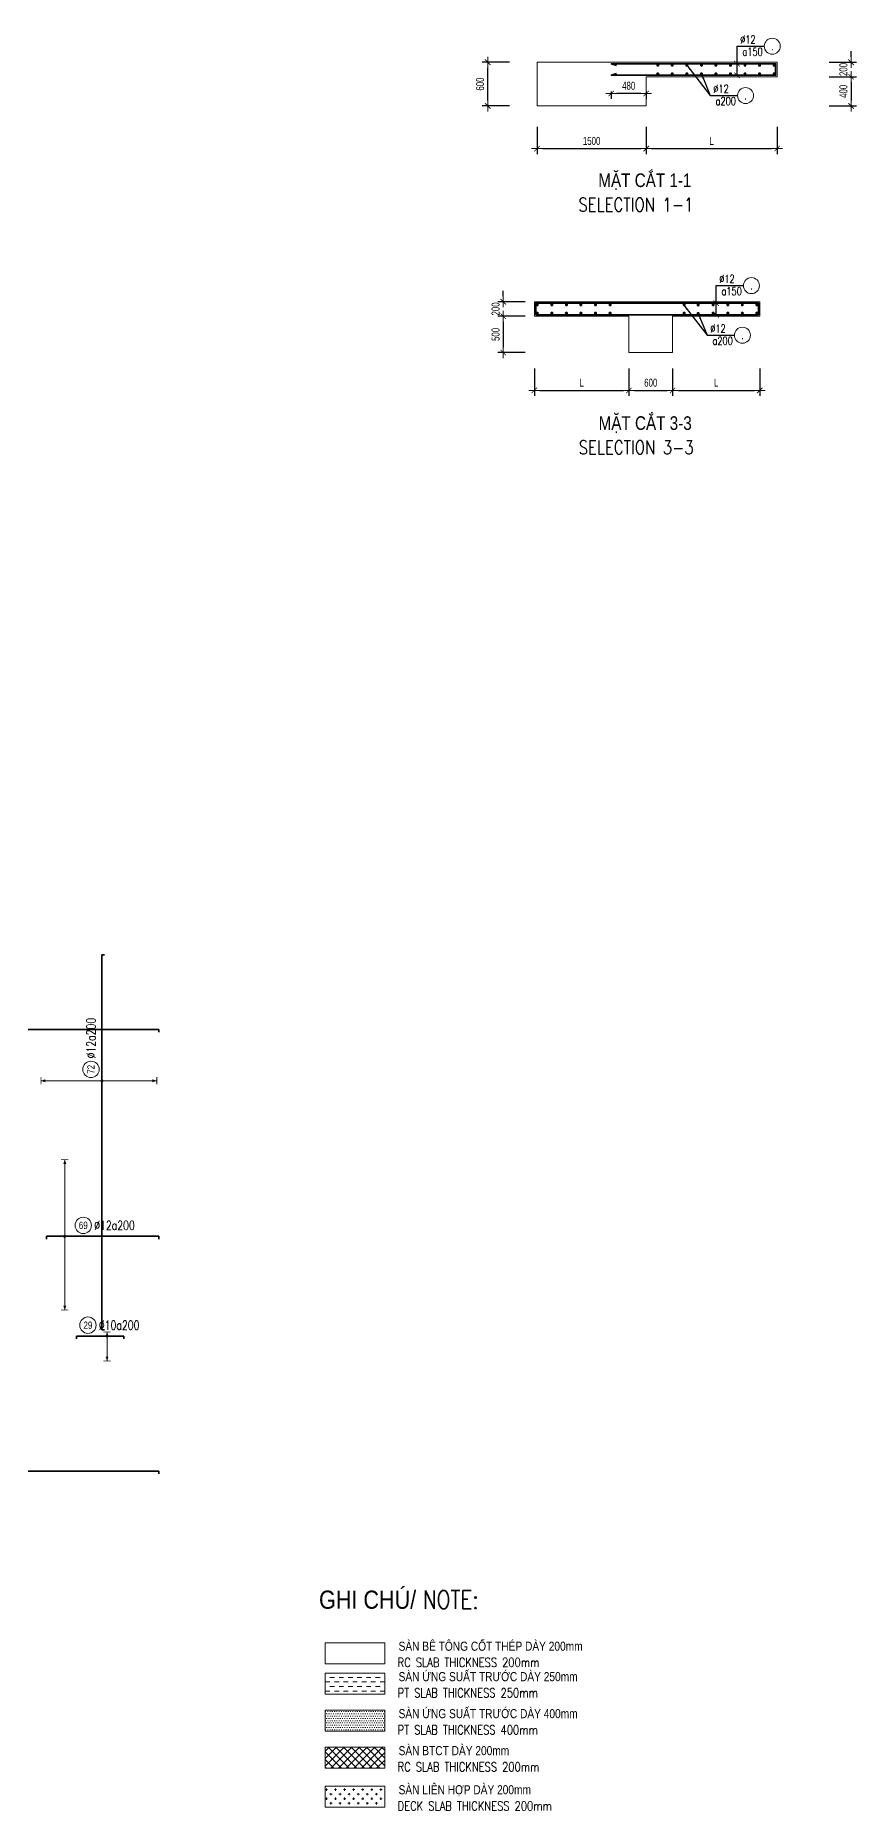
# Model space of a CAD drawing. Header units: millimetres. Extents: x 30086 to 1125792, y -12781 to 95911.
# Drawn here: x 185400 to 230552, y -7713 to 89877 of the extents above; entities that cross this region are included whole.
import ezdxf
from ezdxf.enums import TextEntityAlignment as Align

# ---------------------------------------------------------------- set-up
doc = ezdxf.new("R2010")
doc.units = ezdxf.units.MM
doc.header["$MEASUREMENT"] = 0
doc.linetypes.add('HIDDEN2', pattern=[4.7625, 3.175, -1.5875])
for name, color, linetype, lineweight in [('01-TT.Columns', 2, 'Continuous', 9), ('kata_net manh', 8, 'Continuous', 5), ('NDC_S_BEAM', 3, 'HIDDEN2', 20), ('NDC_S_CONTINUOUS', 3, 'Continuous', 20), ('NDC_S_DIM', 1, 'Continuous', 9), ('NDC_S_ENG TEXT', 2, 'Continuous', 20), ('NDC_S_HATCH MATERIAL', 8, 'Continuous', 13), ('NDC_S_REBAR', 4, 'Continuous', 35), ('NDC_S_VN TEXT', 7, 'Continuous', 20)]:
    doc.layers.add(name, color=color, linetype=linetype, lineweight=lineweight)
doc.styles.add('ARIAL', font='arial.ttf', dxfattribs={"width": 0.8})
doc.styles.add('NDC_DIM', font='', dxfattribs={"width": 0.75})
doc.styles.add('NDC_EN TXT', font='romans.shx', dxfattribs={"width": 0.8})
doc.styles.add('NDC_ROMANS', font='romans.shx', dxfattribs={"width": 0.8})
doc.styles.add('NDC_VIE TXT', font='arial.ttf', dxfattribs={"width": 0.8})
doc.styles.get('NDC_DIM').set_extended_font_data('Dotum')
doc.dimstyles.new('NDC_dim_200', dxfattribs={"dimscale": 200, "dimtxt": 2.2, "dimasz": 1.5, "dimexe": 1.5, "dimexo": 2.5, "dimgap": 1, "dimtad": 1, "dimdec": 0, "dimzin": 0, "dimdsep": 46, "dimtxsty": 'NDC_DIM', "dimblk": 'DIMMARK', "dimcen": 0.09, "dimdle": 1.2, "dimclrd": 1, "dimclre": 1, "dimclrt": 3, "dimadec": 0, "dimazin": 0, "dimtfac": 1, "dimtdec": 0, "dimtix": 1, "dimtofl": 0, "dimtmove": 0, "dimatfit": 3, "dimfxl": 6, "dimfxlon": 1, "dimtolj": 1, "dimtzin": 0, "dimarcsym": 0})

# ---------------------------------------------------------------- blocks, each defined once
blk = doc.blocks.new('*U11')
h = blk.add_hatch(color=6)
edge = h.paths.add_edge_path()
edge.add_arc((-2.99, 0), 0.3, 0, 360)
at = {"layer": 'NDC_S_DIM', "color": 8}
for q in [(-2.99, 4.24), (-2.99, -8.01)]:
    blk.add_line((-2.99, 0), q, dxfattribs=at)
for points in [[(-3.99, 4.24, 0.2, 0.2, 0), (-1.99, 4.24, 0, 0, 0)], [(-3.99, -8.01, 0.2, 0.2, 0), (-1.99, -8.01, 0, 0, 0)]]:
    blk.add_lwpolyline(points, format="xyseb", dxfattribs=at)
at = {"layer": 'NDC_S_DIM'}
blk.add_circle((2.1, 3), 2.25, dxfattribs=at)
at = {"layer": 'NDC_S_DIM', "color": 6}
blk.add_circle((-2.99, 0), 0.3, dxfattribs=at)
at = {"layer": 'NDC_S_DIM', "color": 8}
for points in [[(-3.39, 3.04), (-2.99, 4.24), (-2.59, 3.04)], [(-3.39, -6.81), (-2.99, -8.01), (-2.59, -6.81)]]:
    blk.add_solid(points, dxfattribs=at)
at = {"layer": 'NDC_S_REBAR'}
for p, q in [((0, 0), (-35.44, 0)), ((-35.44, 0), (-35.44, -0.75)), ((0, 0), (71.23, 0)), ((71.23, 0), (71.23, -0.75)), ((-35.44, -0.75), (-35.44, -0.75)), ((71.23, -0.75), (71.23, -0.75))]:
    blk.add_line(p, q, dxfattribs=at)
at = {"layer": 'NDC_S_VN TEXT', "style": 'ARIAL', "width": 0.8}
blk.add_attdef('KHT', text='', height=2, dxfattribs=at).set_placement((2.1, 3), align=Align.MIDDLE_CENTER)
at = {"layer": 'NDC_S_VN TEXT', "color": 3, "style": 'NDC_ROMANS', "width": 0.75}
blk.add_attdef('DKT', (5.1, 1.75), '', height=2.5, dxfattribs=at)
blk = doc.blocks.new('*U14')
h = blk.add_hatch(color=6)
edge = h.paths.add_edge_path()
edge.add_arc((-2.99, 0), 0.3, 0, 360)
at = {"layer": 'NDC_S_DIM', "color": 8}
for q in [(-2.99, 21.07), (-2.99, -20.29)]:
    blk.add_line((-2.99, 0), q, dxfattribs=at)
for points in [[(-3.99, 21.07, 0.2, 0.2, 0), (-1.99, 21.07, 0, 0, 0)], [(-3.99, -20.29, 0.2, 0.2, 0), (-1.99, -20.29, 0, 0, 0)]]:
    blk.add_lwpolyline(points, format="xyseb", dxfattribs=at)
at = {"layer": 'NDC_S_DIM'}
blk.add_circle((2.1, 3), 2.25, dxfattribs=at)
at = {"layer": 'NDC_S_DIM', "color": 6}
blk.add_circle((-2.99, 0), 0.3, dxfattribs=at)
at = {"layer": 'NDC_S_DIM', "color": 8}
for points in [[(-3.39, 19.87), (-2.99, 21.07), (-2.59, 19.87)], [(-3.39, -19.09), (-2.99, -20.29), (-2.59, -19.09)]]:
    blk.add_solid(points, dxfattribs=at)
at = {"layer": 'NDC_S_REBAR'}
for p, q in [((0, 0), (-8.04, 0)), ((-8.04, 0), (-8.04, -0.75)), ((0, 0), (22.83, 0)), ((22.83, 0), (22.83, -0.75)), ((-8.04, -0.75), (-8.04, -0.75)), ((22.83, -0.75), (22.83, -0.75))]:
    blk.add_line(p, q, dxfattribs=at)
at = {"layer": 'NDC_S_VN TEXT', "style": 'ARIAL', "width": 0.8}
blk.add_attdef('KHT', text='', height=2, dxfattribs=at).set_placement((2.1, 3), align=Align.MIDDLE_CENTER)
at = {"layer": 'NDC_S_VN TEXT', "color": 3, "style": 'NDC_ROMANS', "width": 0.75}
blk.add_attdef('DKT', (5.1, 1.75), '', height=2.5, dxfattribs=at)
blk = doc.blocks.new('*U15')
h = blk.add_hatch(color=6)
edge = h.paths.add_edge_path()
edge.add_arc((-2.48, 0), 0.3, 0, 360)
at = {"layer": 'NDC_S_DIM', "color": 8}
for q in [(-2.48, 15.65), (-2.48, -30.1)]:
    blk.add_line((-2.48, 0), q, dxfattribs=at)
for points in [[(-3.48, 15.65, 0.2, 0.2, 0), (-1.48, 15.65, 0, 0, 0)], [(-3.48, -30.1, 0.2, 0.2, 0), (-1.48, -30.1, 0, 0, 0)]]:
    blk.add_lwpolyline(points, format="xyseb", dxfattribs=at)
at = {"layer": 'NDC_S_DIM'}
blk.add_circle((2.1, 3), 2.25, dxfattribs=at)
at = {"layer": 'NDC_S_DIM', "color": 6}
blk.add_circle((-2.48, 0), 0.3, dxfattribs=at)
at = {"layer": 'NDC_S_DIM', "color": 8}
for points in [[(-2.88, 14.45), (-2.48, 15.65), (-2.08, 14.45)], [(-2.88, -28.9), (-2.48, -30.1), (-2.08, -28.9)]]:
    blk.add_solid(points, dxfattribs=at)
at = {"layer": 'NDC_S_REBAR'}
for p, q in [((0, 0), (-84.92, 0)), ((-84.92, 0), (-84.92, -0.75)), ((0, 0), (212.72, 0)), ((212.72, 0), (212.72, -0.75)), ((-84.92, -0.75), (-84.92, -0.75)), ((212.72, -0.75), (212.72, -0.75))]:
    blk.add_line(p, q, dxfattribs=at)
at = {"layer": 'NDC_S_VN TEXT', "style": 'ARIAL', "width": 0.8}
blk.add_attdef('KHT', text='', height=2, dxfattribs=at).set_placement((2.1, 3), align=Align.MIDDLE_CENTER)
at = {"layer": 'NDC_S_VN TEXT', "color": 3, "style": 'NDC_ROMANS', "width": 0.75}
blk.add_attdef('DKT', (5.1, 1.75), '', height=2.5, dxfattribs=at)
blk = doc.blocks.new('*U38')
h = blk.add_hatch(color=6)
edge = h.paths.add_edge_path()
edge.add_arc((-4.52, 0), 0.3, 0, 360)
at = {"layer": 'NDC_S_DIM', "color": 8}
for q in [(-4.52, 16.76), (-4.52, -15.1)]:
    blk.add_line((-4.52, 0), q, dxfattribs=at)
for points in [[(-5.52, 16.76, 0.2, 0.2, 0), (-3.52, 16.76, 0, 0, 0)], [(-5.52, -15.1, 0.2, 0.2, 0), (-3.52, -15.1, 0, 0, 0)]]:
    blk.add_lwpolyline(points, format="xyseb", dxfattribs=at)
at = {"layer": 'NDC_S_DIM'}
blk.add_circle((-1.38, 3), 2.25, dxfattribs=at)
at = {"layer": 'NDC_S_DIM', "color": 6}
blk.add_circle((-4.52, 0), 0.3, dxfattribs=at)
at = {"layer": 'NDC_S_DIM', "color": 8}
for points in [[(-4.92, 15.56), (-4.52, 16.76), (-4.12, 15.56)], [(-4.92, -13.9), (-4.52, -15.1), (-4.12, -13.9)]]:
    blk.add_solid(points, dxfattribs=at)
at = {"layer": 'NDC_S_REBAR'}
for p, q in [((0, 0), (-72.96, 0)), ((-72.96, 0), (-72.96, -0.75)), ((0, 0), (30.09, 0)), ((30.09, 0), (30.09, -0.75)), ((-72.96, -0.75), (-72.96, -0.75)), ((30.09, -0.75), (30.09, -0.75))]:
    blk.add_line(p, q, dxfattribs=at)
at = {"layer": 'NDC_S_VN TEXT', "style": 'ARIAL', "width": 0.8}
blk.add_attdef('KHT', text='', height=2, dxfattribs=at).set_placement((-1.38, 3), align=Align.MIDDLE_CENTER)
at = {"layer": 'NDC_S_VN TEXT', "color": 3, "style": 'NDC_ROMANS', "width": 0.75}
blk.add_attdef('DKT', (1.62, 1.75), '', height=2.5, dxfattribs=at)
blk = doc.blocks.new('A$C31938aec')
at = {"layer": 'NDC_S_HATCH MATERIAL'}
h = blk.add_hatch(dxfattribs=at)
h.set_pattern_fill('DASH', color=256, scale=2000)
h.set_pattern_definition([(0, (-34403.67, -56395.42), (250, 250), [250, -250])])
h.paths.add_polyline_path([(0, -520), (3278, -520), (3278, -1672), (0, -1672)])
at = {"layer": 'NDC_S_CONTINUOUS'}
for p, q in [((0, -520), (3278, -520)), ((3278, -520), (3278, -1672)), ((3278, -1672), (0, -1672))]:
    blk.add_line(p, q, dxfattribs=at)
at = {"layer": 'NDC_S_ENG TEXT', "style": 'NDC_EN TXT', "width": 0.8}
blk.add_text('PT SLAB THICKNESS 250mm', height=500, dxfattribs=at).set_placement((3983, -1849))
at = {"layer": 'NDC_S_VN TEXT', "style": 'NDC_VIE TXT', "width": 0.8}
blk.add_text('SÀN ỨNG SUẤT TRƯỚC DÀY 250mm', height=500, dxfattribs=at).set_placement((4034, -958))
blk = doc.blocks.new('DIMMARK')
at = {"layer": 'NDC_S_DIM', "color": 1}
blk.add_line((-1.5, 0), (1, 0), dxfattribs=at)
at = {"layer": 'NDC_S_DIM', "color": 2, "const_width": 0.15}
blk.add_lwpolyline([(-0.5, -0.5), (0.5, 0.5)], dxfattribs=at)
blk = doc.blocks.new('*D443')
at = {"color": 1, "lineweight": -2, "ltscale": 200, "transparency": 16777216}
for p, q in [((212984, 84858), (212984, 83358)), ((218984, 84858), (218984, 83358)), ((213284, 83658), (218684, 83658))]:
    blk.add_line(p, q, dxfattribs=at)
at = {"layer": 'Defpoints', "color": 0, "ltscale": 200, "transparency": 16777216}
for p in [(212984, 85560), (218984, 85560), (218984, 83658)]:
    blk.add_point(p, dxfattribs=at)
at = {"color": 1, "lineweight": -2, "ltscale": 200, "transparency": 16777216, "xscale": 300, "yscale": 300, "zscale": 300, "rotation": 180}
blk.add_blockref('DIMMARK', (212984, 83658), dxfattribs=at)
at = {"color": 1, "lineweight": -2, "ltscale": 200, "transparency": 16777216, "xscale": 300, "yscale": 300, "zscale": 300}
blk.add_blockref('DIMMARK', (218984, 83658), dxfattribs=at)
at = {"color": 3, "ltscale": 200, "transparency": 16777216, "insert": (215984, 84078), "char_height": 440, "attachment_point": 5, "style": 'NDC_DIM'}
blk.add_mtext('\\A1;1500', dxfattribs=at)
blk = doc.blocks.new('*D444')
at = {"color": 1, "lineweight": -2, "ltscale": 200, "transparency": 16777216}
for p, q in [((211471, 88407), (209971, 88407)), ((210271, 86307), (210271, 88107)), ((211471, 86007), (209971, 86007))]:
    blk.add_line(p, q, dxfattribs=at)
at = {"layer": 'Defpoints', "color": 0, "ltscale": 200, "transparency": 16777216}
for p in [(210271, 88407), (214079, 88407), (214079, 86007)]:
    blk.add_point(p, dxfattribs=at)
at = {"color": 1, "lineweight": -2, "ltscale": 200, "transparency": 16777216, "xscale": 300, "yscale": 300, "zscale": 300}
for p, rotation in [((210271, 88407), 90), ((210271, 86007), 270)]:
    blk.add_blockref('DIMMARK', p, dxfattribs=dict(at, rotation=rotation))
at = {"color": 3, "ltscale": 200, "transparency": 16777216, "insert": (209851, 87207), "char_height": 440, "attachment_point": 5, "rotation": 90, "style": 'NDC_DIM'}
blk.add_mtext('\\A1;600', dxfattribs=at)
blk = doc.blocks.new('*D445')
at = {"color": 1, "lineweight": -2, "ltscale": 200, "transparency": 16777216}
for p, q in [((218984, 84858), (218984, 83358)), ((226184, 84858), (226184, 83358)), ((219284, 83658), (225884, 83658))]:
    blk.add_line(p, q, dxfattribs=at)
at = {"layer": 'Defpoints', "color": 0, "ltscale": 200, "transparency": 16777216}
for p in [(226184, 87607), (218984, 85560), (226184, 83658)]:
    blk.add_point(p, dxfattribs=at)
at = {"color": 1, "lineweight": -2, "ltscale": 200, "transparency": 16777216, "xscale": 300, "yscale": 300, "zscale": 300, "rotation": 180}
blk.add_blockref('DIMMARK', (218984, 83658), dxfattribs=at)
at = {"color": 1, "lineweight": -2, "ltscale": 200, "transparency": 16777216, "xscale": 300, "yscale": 300, "zscale": 300}
blk.add_blockref('DIMMARK', (226184, 83658), dxfattribs=at)
at = {"color": 3, "ltscale": 200, "transparency": 16777216, "insert": (222584, 84078), "char_height": 440, "attachment_point": 5, "style": 'NDC_DIM'}
blk.add_mtext('\\A1;L', dxfattribs=at)
blk = doc.blocks.new('*D446')
at = {"color": 1, "lineweight": -2, "ltscale": 200, "transparency": 16777216}
for p, q in [((230252, 88707), (230252, 89007)), ((229052, 88407), (230552, 88407)), ((229052, 87607), (230552, 87607)), ((230252, 87307), (230252, 87007))]:
    blk.add_line(p, q, dxfattribs=at)
at = {"layer": 'Defpoints', "color": 0, "ltscale": 200, "transparency": 16777216}
for p in [(227541, 88407), (227541, 87607), (230252, 87607)]:
    blk.add_point(p, dxfattribs=at)
at = {"color": 1, "lineweight": -2, "ltscale": 200, "transparency": 16777216, "xscale": 300, "yscale": 300, "zscale": 300}
for p, rotation in [((230252, 88407), 270), ((230252, 87607), 90)]:
    blk.add_blockref('DIMMARK', p, dxfattribs=dict(at, rotation=rotation))
at = {"color": 3, "ltscale": 200, "transparency": 16777216, "insert": (229832, 88007), "char_height": 440, "attachment_point": 5, "rotation": 90, "style": 'NDC_DIM'}
blk.add_mtext('\\A1;200', dxfattribs=at)
blk = doc.blocks.new('*D447')
at = {"color": 1, "lineweight": -2, "ltscale": 200, "transparency": 16777216}
for p, q in [((229052, 87607), (230552, 87607)), ((230252, 87307), (230252, 86307)), ((229052, 86007), (230552, 86007))]:
    blk.add_line(p, q, dxfattribs=at)
at = {"layer": 'Defpoints', "color": 0, "ltscale": 200, "transparency": 16777216}
for p in [(220804, 87607), (218543, 86007), (230252, 86007)]:
    blk.add_point(p, dxfattribs=at)
at = {"color": 1, "lineweight": -2, "ltscale": 200, "transparency": 16777216, "xscale": 300, "yscale": 300, "zscale": 300}
for p, rotation in [((230252, 87607), 90), ((230252, 86007), 270)]:
    blk.add_blockref('DIMMARK', p, dxfattribs=dict(at, rotation=rotation))
at = {"color": 3, "ltscale": 200, "transparency": 16777216, "insert": (229832, 86807), "char_height": 440, "attachment_point": 5, "rotation": 90, "style": 'NDC_DIM'}
blk.add_mtext('\\A1;400', dxfattribs=at)
blk = doc.blocks.new('*D448')
at = {"color": 1, "lineweight": -2, "ltscale": 200, "transparency": 16777216}
for p, q in [((217064, 86793), (217064, 86392)), ((218684, 86692), (217364, 86692)), ((218984, 86793), (218984, 86392))]:
    blk.add_line(p, q, dxfattribs=at)
at = {"layer": 'Defpoints', "color": 0, "ltscale": 200, "transparency": 16777216}
for p in [(217064, 87293), (218984, 87293), (217064, 86692)]:
    blk.add_point(p, dxfattribs=at)
at = {"color": 1, "lineweight": -2, "ltscale": 200, "transparency": 16777216, "xscale": 300, "yscale": 300, "zscale": 300, "rotation": 180}
blk.add_blockref('DIMMARK', (217064, 86692), dxfattribs=at)
at = {"color": 1, "lineweight": -2, "ltscale": 200, "transparency": 16777216, "xscale": 300, "yscale": 300, "zscale": 300}
blk.add_blockref('DIMMARK', (218984, 86692), dxfattribs=at)
at = {"color": 3, "ltscale": 200, "transparency": 16777216, "insert": (218024, 87112), "char_height": 440, "attachment_point": 5, "style": 'NDC_DIM'}
blk.add_mtext('\\A1;480', dxfattribs=at)
blk = doc.blocks.new('kata_block_THEP')
at = {"layer": 'NDC_S_REBAR', "color": 0}
for p, q in [((-0.5, 0), (0.5, 0)), ((-0.35, 0.35), (0.35, -0.35)), ((0.35, 0.35), (-0.35, -0.35)), ((0, 0.5), (0, -0.5))]:
    blk.add_line(p, q, dxfattribs=at)
at = {"layer": 'NDC_S_REBAR', "color": 0, "const_width": 0.0833}
blk.add_lwpolyline([(-0.5, 0, 1), (0.5, 0, 1), (-0.5, 0, 1)], format="xyb", dxfattribs=at)
blk = doc.blocks.new('*U449')
blk.add_circle((-2.5, 0), 2.5)
at = {"layer": 'NDC_S_VN TEXT', "color": 7, "style": 'ARIAL', "width": 0.8}
blk.add_attdef('SH2', text='', height=2.5, dxfattribs=at).set_placement((-2.5, 0), align=Align.MIDDLE)
at = {"layer": 'NDC_S_VN TEXT', "color": 3, "style": 'NDC_EN TXT', "width": 0.75}
for tag, p in [('DK1', (0.5, 0.85)), ('KC1', (0.5, -2.97))]:
    blk.add_attdef(tag, p, '', height=2.5, dxfattribs=at)
blk = doc.blocks.new('*D450')
at = {"color": 1, "lineweight": -2, "ltscale": 200, "transparency": 16777216}
for p, q in [((212835, 71566), (212835, 70066)), ((218035, 71566), (218035, 70066)), ((213135, 70366), (217735, 70366))]:
    blk.add_line(p, q, dxfattribs=at)
at = {"layer": 'Defpoints', "color": 0, "ltscale": 200, "transparency": 16777216}
for p in [(212835, 74442), (218035, 74298), (218035, 70366)]:
    blk.add_point(p, dxfattribs=at)
at = {"color": 1, "lineweight": -2, "ltscale": 200, "transparency": 16777216, "xscale": 300, "yscale": 300, "zscale": 300, "rotation": 180}
blk.add_blockref('DIMMARK', (212835, 70366), dxfattribs=at)
at = {"color": 1, "lineweight": -2, "ltscale": 200, "transparency": 16777216, "xscale": 300, "yscale": 300, "zscale": 300}
blk.add_blockref('DIMMARK', (218035, 70366), dxfattribs=at)
at = {"color": 3, "ltscale": 200, "transparency": 16777216, "insert": (215435, 70787), "char_height": 440, "attachment_point": 5, "style": 'NDC_DIM'}
blk.add_mtext('\\A1;L', dxfattribs=at)
blk = doc.blocks.new('*D451')
at = {"color": 1, "lineweight": -2, "ltscale": 200, "transparency": 16777216}
for p, q in [((218035, 71566), (218035, 70066)), ((220435, 71566), (220435, 70066)), ((218335, 70366), (220135, 70366))]:
    blk.add_line(p, q, dxfattribs=at)
at = {"layer": 'Defpoints', "color": 0, "ltscale": 200, "transparency": 16777216}
for p in [(218035, 74298), (220435, 72442), (220435, 70366)]:
    blk.add_point(p, dxfattribs=at)
at = {"color": 1, "lineweight": -2, "ltscale": 200, "transparency": 16777216, "xscale": 300, "yscale": 300, "zscale": 300, "rotation": 180}
blk.add_blockref('DIMMARK', (218035, 70366), dxfattribs=at)
at = {"color": 1, "lineweight": -2, "ltscale": 200, "transparency": 16777216, "xscale": 300, "yscale": 300, "zscale": 300}
blk.add_blockref('DIMMARK', (220435, 70366), dxfattribs=at)
at = {"color": 3, "ltscale": 200, "transparency": 16777216, "insert": (219235, 70787), "char_height": 440, "attachment_point": 5, "style": 'NDC_DIM'}
blk.add_mtext('\\A1;600', dxfattribs=at)
blk = doc.blocks.new('*D452')
at = {"color": 1, "lineweight": -2, "ltscale": 200, "transparency": 16777216}
for p, q in [((220435, 71566), (220435, 70066)), ((225235, 71566), (225235, 70066)), ((220735, 70366), (224935, 70366))]:
    blk.add_line(p, q, dxfattribs=at)
at = {"layer": 'Defpoints', "color": 0, "ltscale": 200, "transparency": 16777216}
for p in [(225235, 74442), (220435, 72442), (225235, 70366)]:
    blk.add_point(p, dxfattribs=at)
at = {"color": 1, "lineweight": -2, "ltscale": 200, "transparency": 16777216, "xscale": 300, "yscale": 300, "zscale": 300, "rotation": 180}
blk.add_blockref('DIMMARK', (220435, 70366), dxfattribs=at)
at = {"color": 1, "lineweight": -2, "ltscale": 200, "transparency": 16777216, "xscale": 300, "yscale": 300, "zscale": 300}
blk.add_blockref('DIMMARK', (225235, 70366), dxfattribs=at)
at = {"color": 3, "ltscale": 200, "transparency": 16777216, "insert": (222835, 70787), "char_height": 440, "attachment_point": 5, "style": 'NDC_DIM'}
blk.add_mtext('\\A1;\\A1;L', dxfattribs=at)
blk = doc.blocks.new('*D453')
at = {"color": 1, "lineweight": -2, "ltscale": 200, "transparency": 16777216}
for p, q in [((212324, 75242), (210824, 75242)), ((211124, 75542), (211124, 75842)), ((212324, 74442), (210824, 74442)), ((211124, 74142), (211124, 73842))]:
    blk.add_line(p, q, dxfattribs=at)
at = {"layer": 'Defpoints', "color": 0, "ltscale": 200, "transparency": 16777216}
for p in [(212835, 75242), (211124, 74442), (212835, 74442)]:
    blk.add_point(p, dxfattribs=at)
at = {"color": 1, "lineweight": -2, "ltscale": 200, "transparency": 16777216, "xscale": 300, "yscale": 300, "zscale": 300}
for p, rotation in [((211124, 75242), 270), ((211124, 74442), 90)]:
    blk.add_blockref('DIMMARK', p, dxfattribs=dict(at, rotation=rotation))
at = {"color": 3, "ltscale": 200, "transparency": 16777216, "insert": (210704, 74842), "char_height": 440, "attachment_point": 5, "rotation": 90, "style": 'NDC_DIM'}
blk.add_mtext('\\A1;200', dxfattribs=at)
blk = doc.blocks.new('*D454')
at = {"color": 1, "lineweight": -2, "ltscale": 200, "transparency": 16777216}
for p, q in [((212324, 74442), (210824, 74442)), ((211124, 74142), (211124, 72742)), ((212324, 72442), (210824, 72442))]:
    blk.add_line(p, q, dxfattribs=at)
at = {"layer": 'Defpoints', "color": 0, "ltscale": 200, "transparency": 16777216}
for p in [(212835, 74442), (211124, 72442), (218035, 72442)]:
    blk.add_point(p, dxfattribs=at)
at = {"color": 1, "lineweight": -2, "ltscale": 200, "transparency": 16777216, "xscale": 300, "yscale": 300, "zscale": 300}
for p, rotation in [((211124, 74442), 90), ((211124, 72442), 270)]:
    blk.add_blockref('DIMMARK', p, dxfattribs=dict(at, rotation=rotation))
at = {"color": 3, "ltscale": 200, "transparency": 16777216, "insert": (210704, 73442), "char_height": 440, "attachment_point": 5, "rotation": 90, "style": 'NDC_DIM'}
blk.add_mtext('\\A1;500', dxfattribs=at)
blk = doc.blocks.new('*U477')
h = blk.add_hatch(color=6)
edge = h.paths.add_edge_path()
edge.add_arc((2.44, 0), 0.3, 0, 360)
at = {"layer": 'NDC_S_DIM', "color": 8}
for q in [(2.44, 1.14), (2.44, -6.86)]:
    blk.add_line((2.44, 0), q, dxfattribs=at)
for points in [[(1.44, 1.14, 0.2, 0.2, 0), (3.44, 1.14, 0, 0, 0)], [(1.44, -6.86, 0.2, 0.2, 0), (3.44, -6.86, 0, 0, 0)]]:
    blk.add_lwpolyline(points, format="xyseb", dxfattribs=at)
at = {"layer": 'NDC_S_DIM'}
blk.add_circle((-2.82, 3), 2.25, dxfattribs=at)
at = {"layer": 'NDC_S_DIM', "color": 6}
blk.add_circle((2.44, 0), 0.3, dxfattribs=at)
at = {"layer": 'NDC_S_DIM', "color": 8}
for points in [[(2.04, -0.06), (2.44, 1.14), (2.84, -0.06)], [(2.04, -5.66), (2.44, -6.86), (2.84, -5.66)]]:
    blk.add_solid(points, dxfattribs=at)
at = {"layer": 'NDC_S_REBAR'}
for p, q in [((0, 0), (-5.99, 0)), ((-5.99, 0), (-5.99, -0.75)), ((0, 0), (7.01, 0)), ((7.01, 0), (7.01, -0.75)), ((-5.99, -0.75), (-5.99, -0.75)), ((7.01, -0.75), (7.01, -0.75))]:
    blk.add_line(p, q, dxfattribs=at)
at = {"layer": 'NDC_S_VN TEXT', "style": 'ARIAL', "width": 0.8}
blk.add_attdef('KHT', text='', height=2, dxfattribs=at).set_placement((-2.82, 3), align=Align.MIDDLE_CENTER)
at = {"layer": 'NDC_S_VN TEXT', "color": 3, "style": 'NDC_ROMANS', "width": 0.75}
blk.add_attdef('DKT', (0.18, 1.75), '', height=2.5, dxfattribs=at)

msp = doc.modelspace()

# ---------------------------------------------------------------- hatches: boundary and pattern name
at = {"layer": 'NDC_S_HATCH MATERIAL'}
h = msp.add_hatch(dxfattribs=at)
h.set_pattern_fill('DOTS', color=256, scale=2000)
h.set_pattern_definition([(0, (1476.55, 9474.06), (62.5, 125), [0, -125])])
h.paths.add_polyline_path([(204612.4, -3352), (204612.4, -2199.8), (201334.6, -2199.8), (201334.6, -3352)])
h = msp.add_hatch(dxfattribs=at)
h.set_pattern_fill('CROSS', color=256, scale=1000)
h.set_pattern_definition([(0, (4834.9, 6434.18), (250, 250), [125, -375]), (90, (4897.4, 6371.68), (-250, 250), [125, -375])])
h.paths.add_polyline_path([(201334.6, -6383.8), (201334.6, -7536), (204612.4, -7536), (204612.4, -6383.8)])

# ---------------------------------------------------------------- linework, layer by layer
at = {"layer": '01-TT.Columns', "ltscale": 200}
for points in [[(218983.8, 87607.2), (226183.8, 87607.2), (226183.8, 88407.2), (218983.8, 88407.2), (212983.8, 88407.2), (212983.8, 86007.2), (218983.8, 86007.2)], [(218034.8, 74442.3), (218034.8, 72442.3), (220434.8, 72442.3), (220434.8, 74442.3), (225234.8, 74442.3), (225234.8, 75242.3), (220434.8, 75242.3), (218034.8, 75242.3), (212834.8, 75242.3), (212834.8, 74442.3)]]:
    msp.add_lwpolyline(points, close=True, dxfattribs=at)
at = {"layer": 'NDC_S_CONTINUOUS'}
for p, q in [((201334.6, 1507.3), (204612.4, 1507.3)), ((201334.6, 355.1), (201334.6, 1507.3)), ((204612.4, 1507.3), (204612.4, 355.1)), ((204612.4, 355.1), (201334.6, 355.1)), ((201334.6, -165.1), (201334.6, -1317.3)), ((201334.6, -2199.8), (204612.4, -2199.8)), ((201334.6, -3352), (201334.6, -2199.8)), ((204612.4, -2199.8), (204612.4, -3352)), ((204612.4, -3352), (201334.6, -3352)), ((201334.6, -4234.5), (204612.4, -4234.5)), ((201334.6, -5386.7), (201334.6, -4234.5)), ((204612.4, -4234.5), (204612.4, -5386.7)), ((201334.6, -5386.7), (204612.4, -5386.7)), ((201334.6, -6383.8), (204612.4, -6383.8)), ((201334.6, -6383.8), (201334.6, -7536)), ((204612.4, -6383.8), (204612.4, -7536)), ((201334.6, -7536), (204612.4, -7536))]:
    msp.add_line(p, q, dxfattribs=at)
at = {"layer": 'NDC_S_HATCH MATERIAL', "linetype": 'Continuous', "ltscale": 500}
for p, q in [((201334.6, -4442.6), (201542.8, -4234.5)), ((201334.6, -4861.7), (201961.9, -4234.5)), ((201334.6, -5280.8), (202380.9, -4234.5)), ((202235.5, -5386.7), (201334.6, -4485.8)), ((202654.6, -5386.7), (201502.4, -4234.5)), ((201647.8, -5386.7), (202800, -4234.5)), ((203073.7, -5386.7), (201921.5, -4234.5)), ((202066.9, -5386.7), (203219.1, -4234.5)), ((203492.8, -5386.7), (202340.6, -4234.5)), ((202486, -5386.7), (203638.2, -4234.5)), ((203911.9, -5386.7), (202759.7, -4234.5)), ((202905, -5386.7), (204057.2, -4234.5)), ((204330.9, -5386.7), (203178.7, -4234.5)), ((203324.1, -5386.7), (204476.3, -4234.5)), ((204612.4, -5249.1), (203597.8, -4234.5)), ((203743.2, -5386.7), (204612.4, -4517.5)), ((204612.4, -4830), (204016.9, -4234.5)), ((204612.4, -4410.9), (204436, -4234.5)), ((201816.5, -5386.7), (201334.6, -4904.8)), ((201397.4, -5386.7), (201334.6, -5323.9)), ((204162.3, -5386.7), (204612.4, -4936.5))]:
    msp.add_line(p, q, dxfattribs=at)
at = {"layer": 'NDC_S_REBAR'}
msp.add_lwpolyline([(217350, 88221.2), (217063.8, 88327.2), (217063.8, 88327.2), (226103.8, 88327.2), (226103.8, 87687.2), (217063.8, 87687.2), (217350, 87793.1)], dxfattribs=at)
msp.add_lwpolyline([(212914.8, 74522.3), (212914.8, 75162.3), (225154.8, 75162.3), (225154.8, 74522.3), (212914.8, 74522.3)], close=True, dxfattribs=at)

# ---------------------------------------------------------------- block references
at = {"xscale": 200, "yscale": 200, "zscale": 200, "rotation": 90}
msp.add_blockref('*U38', (189052, 33311.3), dxfattribs=at).add_auto_attribs({'KHT': '72', 'DKT': '%%c12a200'})
at = {"xscale": 200, "yscale": 200, "zscale": 200}
for name, p, values in [('*U15', (149635.8, 35221), {'KHT': '52', 'DKT': '%%c12a200'}), ('*U14', (187608.1, 23858.3), {'KHT': '69', 'DKT': '%%c12a200'}), ('*U477', (188847.5, 18371.3), {'KHT': '29', 'DKT': '%%c10a200'}), ('*U11', (177934.9, 10951.4), {'KHT': '54', 'DKT': '%%c12a100'})]:
    msp.add_blockref(name, p, dxfattribs=at).add_auto_attribs(values)
at = {"layer": 'kata_net manh'}
ref = msp.add_blockref('*U449', (225481.9, 89288.2), dxfattribs=dict(at, xscale=-176, yscale=176, zscale=176))
ref.add_attrib('SH2', '.', dxfattribs={"layer": 'NDC_S_VN TEXT', "color": 7, "height": 440, "style": 'ARIAL', "width": 0.8}).set_placement((225921.9, 89288.2), align=Align.MIDDLE)
ref.add_attrib('DK1', '%%c12', (224152.5, 89437), dxfattribs={"layer": 'NDC_S_VN TEXT', "color": 3, "height": 440, "style": 'NDC_EN TXT', "width": 0.75})
ref.add_attrib('KC1', 'a150', dxfattribs={"layer": 'NDC_S_VN TEXT', "color": 3, "height": 440, "style": 'NDC_EN TXT', "width": 0.75}).set_placement((225393.9, 88765.1), align=Align.RIGHT)
ref = msp.add_blockref('*U449', (224008.3, 86575.2), dxfattribs=dict(at, xscale=-176, yscale=176, zscale=176))
ref.add_attrib('SH2', '.', dxfattribs={"layer": 'NDC_S_VN TEXT', "color": 7, "height": 440, "style": 'ARIAL', "width": 0.8}).set_placement((224448.3, 86575.2), align=Align.MIDDLE)
ref.add_attrib('DK1', '%%c12', (222678.9, 86724), dxfattribs={"layer": 'NDC_S_VN TEXT', "color": 3, "height": 440, "style": 'NDC_EN TXT', "width": 0.75})
ref.add_attrib('KC1', 'a200', dxfattribs={"layer": 'NDC_S_VN TEXT', "color": 3, "height": 440, "style": 'NDC_EN TXT', "width": 0.75}).set_placement((223920.3, 86052.1), align=Align.RIGHT)
ref = msp.add_blockref('*U449', (224332.9, 76123.4), dxfattribs=dict(at, xscale=-176, yscale=176, zscale=176))
ref.add_attrib('SH2', '.', dxfattribs={"layer": 'NDC_S_VN TEXT', "color": 7, "height": 440, "style": 'ARIAL', "width": 0.8}).set_placement((224772.9, 76123.4), align=Align.MIDDLE)
ref.add_attrib('DK1', '%%c12', (223003.5, 76272.2), dxfattribs={"layer": 'NDC_S_VN TEXT', "color": 3, "height": 440, "style": 'NDC_EN TXT', "width": 0.75})
ref.add_attrib('KC1', 'a150', dxfattribs={"layer": 'NDC_S_VN TEXT', "color": 3, "height": 440, "style": 'NDC_EN TXT', "width": 0.75}).set_placement((224244.9, 75600.2), align=Align.RIGHT)
ref = msp.add_blockref('*U449', (223837.8, 73394.4), dxfattribs=dict(at, xscale=-176, yscale=176, zscale=176))
ref.add_attrib('SH2', '.', dxfattribs={"layer": 'NDC_S_VN TEXT', "color": 7, "height": 440, "style": 'ARIAL', "width": 0.8}).set_placement((224277.8, 73394.4), align=Align.MIDDLE)
ref.add_attrib('DK1', '%%c12', (222508.4, 73543.2), dxfattribs={"layer": 'NDC_S_VN TEXT', "color": 3, "height": 440, "style": 'NDC_EN TXT', "width": 0.75})
ref.add_attrib('KC1', 'a200', dxfattribs={"layer": 'NDC_S_VN TEXT', "color": 3, "height": 440, "style": 'NDC_EN TXT', "width": 0.75}).set_placement((223749.8, 72871.2), align=Align.RIGHT)
at = {"layer": 'NDC_S_BEAM'}
msp.add_blockref('A$C31938aec', (201334.6, 355.1), dxfattribs=at)
at = {"layer": 'NDC_S_REBAR', "yscale": 144, "zscale": 144}
for p, xscale in [((219620.6, 88240.5), 144), ((220420.6, 88240.5), 144), ((221220.6, 88240.5), 144), ((222020.6, 88240.5), 144), ((222820.6, 88240.5), 144), ((223620.6, 88240.5), 144), ((224420.6, 88240.5), 144), ((225220.6, 88240.5), 144), ((226020.6, 88240.5), 144), ((212998, 75075.6), -144), ((213798, 75075.6), -144), ((214598, 75075.6), -144), ((215398, 75075.6), -144), ((216198, 75075.6), -144), ((216998, 75075.6), -144), ((221071.6, 75075.6), 144), ((222671.6, 75075.6), 144), ((223471.6, 75075.6), 144), ((224271.6, 75075.6), 144), ((225071.6, 75075.6), 144), ((221841.2, 75063.3), 144)]:
    msp.add_blockref('kata_block_THEP', p, dxfattribs=dict(at, xscale=xscale))
at = {"layer": 'NDC_S_REBAR', "yscale": 144, "zscale": 144, "rotation": 180}
for p, xscale in [((219620.6, 87773.8), -144), ((220420.6, 87773.8), -144), ((221220.6, 87773.8), -144), ((222020.6, 87773.8), -144), ((222820.6, 87773.8), -144), ((223620.6, 87773.8), -144), ((224420.6, 87773.8), -144), ((225220.6, 87773.8), -144), ((226020.6, 87773.8), -144), ((212998, 74609), 144), ((213798, 74609), 144), ((214598, 74609), 144), ((215398, 74609), 144), ((216198, 74609), 144), ((216998, 74609), 144), ((221071.6, 74609), -144), ((221841.2, 74596.6), -144), ((222671.6, 74609), -144), ((223471.6, 74609), -144), ((224271.6, 74609), -144), ((225071.6, 74609), -144)]:
    msp.add_blockref('kata_block_THEP', p, dxfattribs=dict(at, xscale=xscale))

# ---------------------------------------------------------------- texts
at = {"layer": 'NDC_S_ENG TEXT', "style": 'NDC_EN TXT', "width": 0.8}
for s, height, p in [('SELECTION 1-1', 750, (215254.7, 80205.2)), ('SELECTION 3-3', 750, (215271.9, 66854.9)), ('NOTE:', 1000, (206711.9, 3378.5)), ('RC SLAB THICKNESS 200mm', 500, (205317.5, 178.2)), ('PT SLAB THICKNESS 400mm', 500, (205317.5, -3528.9)), ('RC SLAB THICKNESS 200mm', 500, (205317.5, -5563.6)), ('DECK SLAB THICKNESS 200mm', 500, (205317.5, -7712.9))]:
    msp.add_text(s, height=height, dxfattribs=at).set_placement(p)
at = {"layer": 'NDC_S_VN TEXT', "style": 'NDC_VIE TXT', "width": 0.8}
for s, height, p in [('MẶT CẮT 1-1', 750, (216351.2, 81542.8)), ('MẶT CẮT 3-3', 750, (216368.4, 68192.6)), ('SÀN BÊ TÔNG CỐT THÉP DÀY 200mm', 500, (205368.5, 1069.9)), ('SÀN ỨNG SUẤT TRƯỚC DÀY 400mm', 500, (205368.5, -2637.2)), ('SÀN BTCT DÀY 200mm', 500, (205368.5, -4671.8)), ('SÀN LIÊN HỢP DÀY 200mm', 500, (205368.5, -6821.2))]:
    msp.add_text(s, height=height, dxfattribs=at).set_placement(p)
at = {"layer": 'NDC_S_VN TEXT', "style": 'NDC_VIE TXT', "width": 0.85}
msp.add_text('GHI CHÚ/', height=1000, dxfattribs=at).set_placement((200993.1, 4378.5), align=Align.TOP_LEFT)

# ---------------------------------------------------------------- dimensions: what is measured, and where the dimension line sits
at = {"ltscale": 200}
for base, p1, p2, override, picture, middle in [((230252.1, 87607.2), (227540.8, 88407.2), (227540.8, 87607.2), {"dimlfac": 0.25}, '*D446', (229832.1, 88007.2)), ((210270.9, 88407.2), (214079.2, 86007.2), (214079.2, 88407.2), {"dimlfac": 0.25}, '*D444', (209850.9, 87207.2)), ((230252.1, 86007.2), (220803.7, 87607.2), (218543.4, 86007.2), {"dimlfac": 0.25, "dimtmove": 1}, '*D447', (229832.1, 86807.2)), ((211124.1, 74442.3), (212834.8, 75242.3), (212834.8, 74442.3), {"dimlfac": 0.25}, '*D453', (210703.8, 74842.3)), ((211124.1, 72442.3), (212834.8, 74442.3), (218034.8, 72442.3), {"dimlfac": 0.25, "dimtmove": 1}, '*D454', (210703.8, 73442.3))]:
    dim = msp.add_linear_dim(base=base, p1=p1, p2=p2, angle=90, dimstyle='NDC_dim_200', override=override, dxfattribs=at)
    dim.commit()
    dim.dimension.update_dxf_attribs({"geometry": picture, "text_midpoint": middle})
for base, p1, p2, override, picture, middle in [((217063.8, 86692.2), (218983.8, 87293.4), (217063.8, 87293.4), {"dimlfac": 0.25}, '*D448', (218023.8, 87112.2)), ((218983.8, 83658.2), (212983.8, 85560.4), (218983.8, 85560.4), {"dimlfac": 0.25}, '*D443', (215983.8, 84078.2)), ((220434.8, 70366.3), (218034.8, 74297.6), (220434.8, 72442.3), {"dimlfac": 0.25, "dimtmove": 1}, '*D451', (219234.8, 70786.6))]:
    dim = msp.add_linear_dim(base=base, p1=p1, p2=p2, dimstyle='NDC_dim_200', override=override, dxfattribs=at)
    dim.commit()
    dim.dimension.update_dxf_attribs({"geometry": picture, "text_midpoint": middle})
for base, p1, p2, text, override, picture, middle in [((226183.8, 83658.2), (218983.8, 85560.4), (226183.8, 87607.2), 'L', {"dimlfac": 0.25}, '*D445', (222583.8, 84078.2)), ((218034.8, 70366.3), (212834.8, 74442.3), (218034.8, 74297.6), 'L', {"dimlfac": 0.25}, '*D450', (215434.8, 70786.6)), ((225234.8, 70366.3), (220434.8, 72442.3), (225234.8, 74442.3), '\\A1;L', {"dimlfac": 0.25, "dimtmove": 1}, '*D452', (222834.8, 70786.6))]:
    dim = msp.add_linear_dim(base=base, p1=p1, p2=p2, text=text, dimstyle='NDC_dim_200', override=override, dxfattribs=at)
    dim.commit()
    dim.dimension.update_dxf_attribs({"geometry": picture, "text_midpoint": middle})

# ---------------------------------------------------------------- leaders
for points, override in [([(223980.9, 87687.2), (223980.9, 89288.2), (225481.9, 89288.2)], {"dimlfac": 0.25, "dimldrblk": 'ARCHTICK'}), ([(223980.9, 88327.2), (223980.9, 89288.2), (225481.9, 89288.2)], {"dimlfac": 0.25, "dimldrblk": 'ARCHTICK'}), ([(221220.6, 88240.5), (222507.3, 86575.2), (224008.3, 86575.2)], {"dimlfac": 0.25}), ([(222020.6, 87773.8), (222507.3, 86575.2), (224008.3, 86575.2)], {"dimlfac": 0.25}), ([(222831.9, 74522.3), (222831.9, 76123.4), (224332.9, 76123.4)], {"dimlfac": 0.25, "dimldrblk": 'ARCHTICK'}), ([(222831.9, 75162.3), (222831.9, 76123.4), (224332.9, 76123.4)], {"dimlfac": 0.25, "dimldrblk": 'ARCHTICK'}), ([(221050.1, 75059.7), (222336.9, 73394.4), (223837.8, 73394.4)], {"dimlfac": 0.25}), ([(221850.1, 74593), (222336.9, 73394.4), (223837.8, 73394.4)], {"dimlfac": 0.25})]:
    msp.add_leader(points, dimstyle='NDC_dim_200', override=override, dxfattribs=at)

doc.saveas('drawing.dxf')
